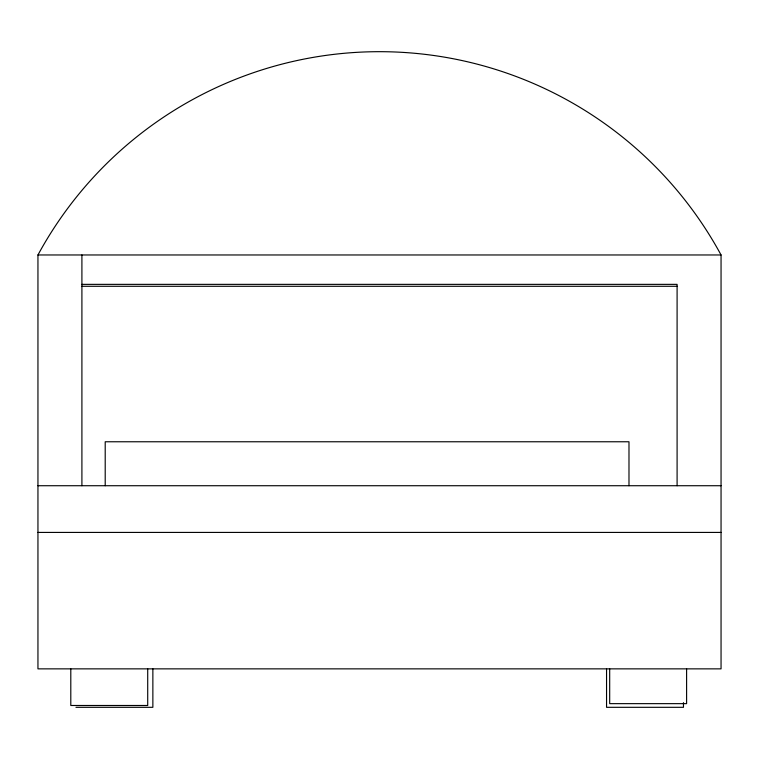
<?xml version="1.0" encoding="UTF-8"?>
<svg xmlns="http://www.w3.org/2000/svg" width="759" height="759" viewBox="0 0 759 759"><rect width="100%" height="100%" fill="white"/><g stroke="black" fill="none" stroke-linecap="round" stroke-linejoin="round"><path stroke-width="1.14" d="M37.95 254.967L721.05 254.967L721.05 668.859L37.95 668.859L37.95 254.967A388.57 388.57 0 0 1 721.05 254.967M81.906 284.359L677.094 284.359L677.094 485.722M81.906 286.285L677.094 286.285M37.95 485.722L721.05 485.722M37.95 532.42L721.05 532.42M75.947 707.312L152.863 707.312L152.863 668.859M686.601 668.859L686.601 703.65L609.686 703.65L609.686 668.859M683.47 702.654L683.47 707.312L606.555 707.312L606.555 668.859M628.983 485.722L628.983 441.766L105.207 441.766L105.207 485.722M147.711 668.859L147.711 705.481L70.796 705.481L70.796 668.859M81.906 254.967L81.906 485.722"/></g></svg>
